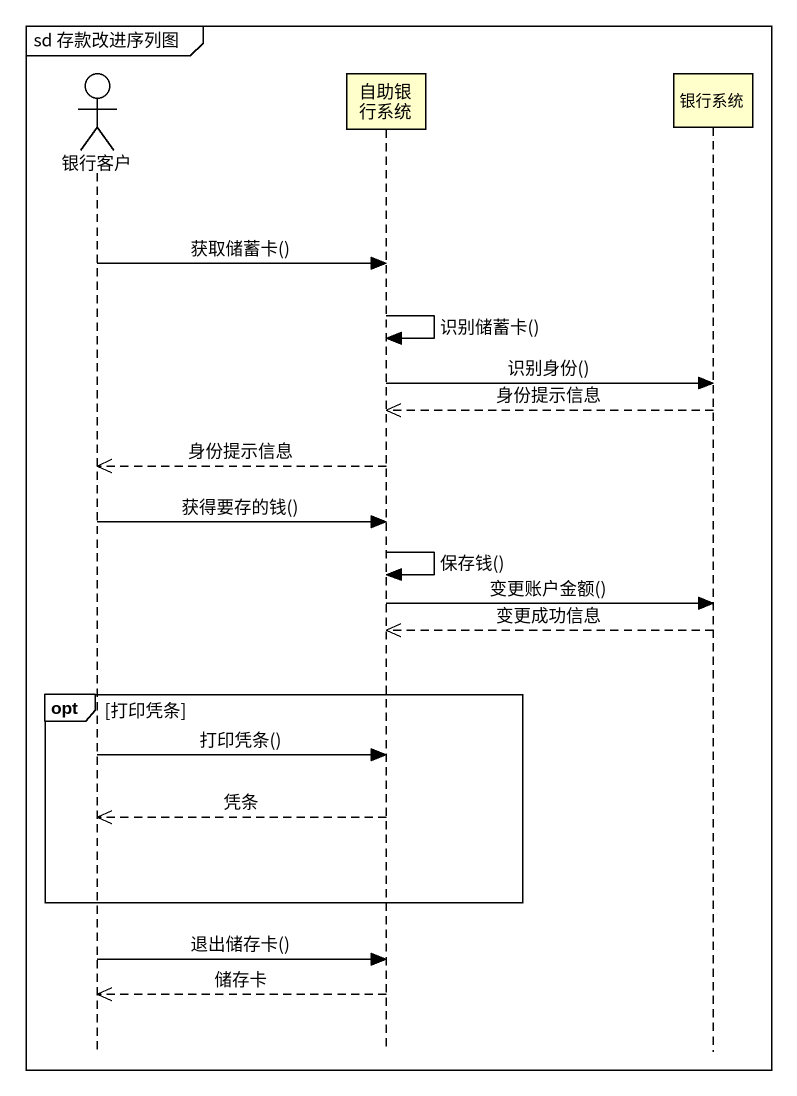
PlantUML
@startuml
mainframe sd 存款改进序列图
hide footbox
actor 银行客户
participant 自助银行系统
participant 银行系统

银行客户 -> 自助银行系统 : 获取储蓄卡()
自助银行系统 -> 自助银行系统 : 识别储蓄卡()
自助银行系统 -> 银行系统 : 识别身份()
银行系统 -->> 自助银行系统 : 身份提示信息
自助银行系统 -->> 银行客户 : 身份提示信息
银行客户 -> 自助银行系统 : 获得要存的钱()
自助银行系统 -> 自助银行系统 : 保存钱()
自助银行系统 -> 银行系统 : 变更账户金额()
银行系统 -->> 自助银行系统 : 变更成功信息
opt 打印凭条
  银行客户 -> 自助银行系统 : 打印凭条()
  自助银行系统 -->> 银行客户 : 凭条
end
银行客户 -> 自助银行系统 : 退出储存卡()
自助银行系统 -->> 银行客户 : 储存卡
@enduml
